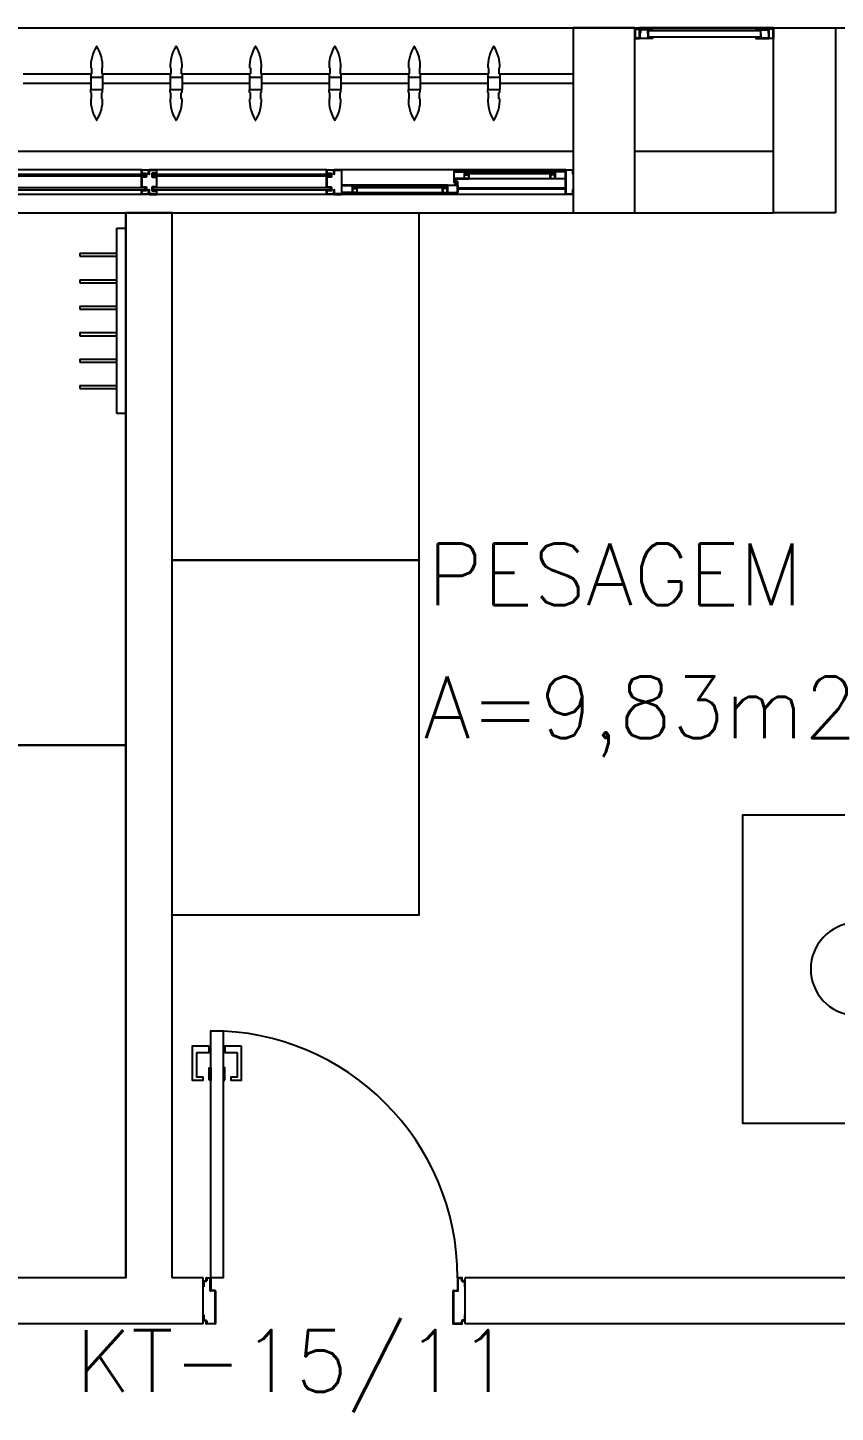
# Model space of a CAD drawing. Header units: millimetres. Extents: x 2128 to 2646, y 1972 to 2207.
# Drawn here: x 2388.043 to 2390.661, y 2139.079 to 2143.565 of the extents above; entities that cross this region are included whole.
import ezdxf

# ---------------------------------------------------------------- set-up
doc = ezdxf.new("R2010")
doc.units = ezdxf.units.MM
doc.linetypes.add('HIDDEN2', pattern=[4.7625, 3.175, -1.5875])
for name, color, linetype in [('A-WC', 2, 'Continuous'), ('AM-PROJEÇÃO', 1, 'HIDDEN2'), ('AM-TEXTO', 2, 'Continuous'), ('AR-ALV', 2, 'Continuous'), ('AR-BANCADAS', 1, 'Continuous'), ('AR-BRISES', 1, 'Continuous'), ('AR-CHUVEIRO', 1, 'Continuous'), ('AR-ESQ', 1, 'Continuous'), ('AR-ESTC', 3, 'Continuous'), ('AR-LAY-OUT-EQUIPAMENTOS', 1, 'Continuous'), ('AR-PEITORIL', 1, 'Continuous'), ('AR-PORTA', 1, 'Continuous'), ('BC- VISTA', 1, 'Continuous'), ('BR-PAINEL', 1, 'Continuous'), ('BR-SUPORTE', 1, 'Continuous'), ('DT-ESQ-BAGUETE-C', 1, 'Continuous'), ('DT-ESQ-BAGUETE-V', 1, 'Continuous'), ('DT-ESQ-CHAPA DOBRADA-V', 1, 'Continuous'), ('DT-ESQ-MARCO-V', 1, 'Continuous'), ('DT-ESQ-PERFIL CADEIRA-C', 2, 'Continuous'), ('DT-ESQ-PERFIL CADEIRA-V', 2, 'Continuous'), ('DT-ESQ-PERFIL U SIMPLES-C', 2, 'Continuous'), ('DT-ESQ-PERFIL U-C', 2, 'Continuous'), ('DT-ESQ-PERFIL U-V', 1, 'Continuous'), ('DT-ESQ-VENEZIANA-C', 1, 'Continuous'), ('DT-ESQ-VENEZIANA-V', 1, 'Continuous'), ('DT-ESQ-VIDRO-C', 2, 'Continuous'), ('DT-ESQ-VIDRO-V', 71, 'Continuous'), ('DT-TXTMOD', 1, 'Continuous'), ('ENDEREÇO', 2, 'Continuous'), ('ibio', 2, 'Continuous'), ('maçaneta', 1, 'Continuous'), ('mov', 1, 'Continuous'), ('PM-PERFIL U-C', 2, 'Continuous'), ('pm1', 2, 'Continuous'), ('TEXTO', 2, 'Continuous'), ('Área', 2, 'Continuous')]:
    doc.layers.add(name, color=color, linetype=linetype)
doc.styles.add('S10', font='simplex.shx', dxfattribs={"height": 0.1})
doc.styles.add('S12', font='simplex.shx', dxfattribs={"width": 1.1, "height": 0.12})
doc.styles.add('UNB-100', font='simplex.shx', dxfattribs={"height": 0.2})
doc.styles.add('UNB1-100', font='simplex.shx', dxfattribs={"height": 0.2})

# ---------------------------------------------------------------- blocks, each defined once
blk = doc.blocks.new('BOX')
at = {"color": 1}
for p, q in [((-0.057, -0.1399), (-0.057, -0.1999)), ((-0.053, -0.1399), (-0.053, -0.1999)), ((-0.03, -0.1649), (-0.053, -0.1649)), ((-0.03, -0.1749), (-0.053, -0.1749)), ((-0.02, -0.7299), (-0.02, -0.1922)), ((0.02, -0.7299), (0.02, -0.1922))]:
    blk.add_line(p, q, dxfattribs=at)
blk.add_circle((0, -0.1699), 0.02, dxfattribs=at)
for centre, radius, start, end in [((0, -0.1699), 0.0699, 286.6348, 253.3652), ((-0.055, -0.1399), 0.002, 0, 180), ((0, -0.1699), 0.03, 311.8103, 228.1897), ((-0.055, -0.1999), 0.002, 180, 0), ((0, -0.3708), 0.1072, 100.7532, 259.2468), ((0, -0.3708), 0.1072, 280.7532, 79.2468), ((0, -0.3708), 0.1032, 100.7532, 259.2468), ((0, -0.3708), 0.1032, 280.7532, 79.2468), ((0, -0.7299), 0.15, 97.6623, 82.3377), ((0, -0.7299), 0.025, 143.1301, 36.8699), ((0, -0.7299), 0.02, 180, 0)]:
    blk.add_arc(centre, radius, start, end, dxfattribs=at)
blk = doc.blocks.new('chuvemerg-p')
at = {"layer": 'A-WC', "xscale": 4.000000000000012, "yscale": 4.000000000000012, "zscale": 4.000000000000012, "rotation": 315.0000000000003}
blk.add_blockref('BOX', (0, 0), dxfattribs=at)
blk = doc.blocks.new('chuveiro-emerg')
at = {"layer": 'AR-LAY-OUT-EQUIPAMENTOS'}
blk.add_lwpolyline([(0, 0.5), (1, 0.5), (1, -0.5), (0, -0.5)], close=True, dxfattribs=at)
at = {"layer": 'AR-LAY-OUT-EQUIPAMENTOS', "xscale": 0.250000000000002, "yscale": 0.250000000000002, "zscale": 0.250000000000002, "rotation": 135}
blk.add_blockref('chuvemerg-p', (-0.1, 0), dxfattribs=at)
blk = doc.blocks.new('EF23-P')
at = {"layer": 'DT-ESQ-BAGUETE-C', "ltscale": 0.1}
for points in [[(0.4225, -0.08), (0.409, -0.08), (0.409, -0.0785), (0.422, -0.0785, 0.414214), (0.4225, -0.078), (0.4225, -0.067, 0.414214), (0.422, -0.0665), (0.409, -0.0665), (0.409, -0.065), (0.4225, -0.065, -0.414214), (0.424, -0.0665), (0.424, -0.0785, -0.414214)], [(0.7015, -0.08), (0.715, -0.08), (0.715, -0.0785), (0.702, -0.0785, -0.414214), (0.7015, -0.078), (0.7015, -0.067, -0.414214), (0.702, -0.0665), (0.715, -0.0665), (0.715, -0.065), (0.7015, -0.065, 0.414214), (0.7, -0.0665), (0.7, -0.0785, 0.414214)], [(0.0735, -0.125), (0.06, -0.125), (0.06, -0.1235), (0.073, -0.1235, 0.414214), (0.0735, -0.123), (0.0735, -0.112, 0.414214), (0.073, -0.1115), (0.06, -0.1115), (0.06, -0.11), (0.0735, -0.11, -0.414214), (0.075, -0.1115), (0.075, -0.1235, -0.414214)], [(0.339, -0.125), (0.3525, -0.125), (0.3525, -0.1235), (0.3395, -0.1235, -0.414214), (0.339, -0.123), (0.339, -0.112, -0.414214), (0.3395, -0.1115), (0.3525, -0.1115), (0.3525, -0.11), (0.339, -0.11, 0.414214), (0.3375, -0.1115), (0.3375, -0.1235, 0.414214)]]:
    blk.add_lwpolyline(points, format="xyb", close=True, dxfattribs=at)
at = {"layer": 'DT-ESQ-BAGUETE-V', "ltscale": 0.1}
for p, q in [((0.4225, -0.065), (0.7015, -0.065)), ((0.0735, -0.11), (0.339, -0.11))]:
    blk.add_line(p, q, dxfattribs=at)
at = {"layer": 'DT-ESQ-CHAPA DOBRADA-V', "ltscale": 0.1}
for p, q in [((0.025, -0.077), (0.374, -0.077)), ((0.025, -0.08), (0.374, -0.08))]:
    blk.add_line(p, q, dxfattribs=at)
at = {"layer": 'DT-ESQ-MARCO-V', "ltscale": 0.1}
for p, q in [((0.7985, -0.06), (1.3515, -0.06)), ((1.3985, -0.06), (1.9515, -0.06)), ((0.7985, -0.14), (1.3515, -0.14)), ((1.3985, -0.14), (1.9515, -0.14))]:
    blk.add_line(p, q, dxfattribs=at)
at = {"layer": 'DT-ESQ-PERFIL CADEIRA-C', "ltscale": 0.1}
for p, q in [((0.376, -0.0885), (0.4225, -0.0885)), ((0.75, -0.0885), (0.7015, -0.0885)), ((0.025, -0.1335), (0.0735, -0.1335)), ((0.3855, -0.1335), (0.339, -0.1335))]:
    blk.add_line(p, q, dxfattribs=at)
for points in [[(0.4225, -0.087, -1), (0.4225, -0.09), (0.376, -0.09, -0.414214), (0.374, -0.088), (0.374, -0.067, -0.414214), (0.376, -0.065), (0.4075, -0.065, -0.414214), (0.409, -0.0665), (0.409, -0.087)], [(0.409, -0.0885, -0.198913), (0.4079, -0.0881, -0.198913), (0.4075, -0.087), (0.4075, -0.067, 0.414214), (0.407, -0.0665), (0.376, -0.0665, 0.414214), (0.3755, -0.067), (0.3755, -0.088, 0.414214), (0.376, -0.0885)], [(0.7015, -0.09), (0.75, -0.09), (0.75, -0.0885), (0.715, -0.0885, 0.198912), (0.7161, -0.0881, 0.198913), (0.7165, -0.087), (0.7165, -0.067, -0.414214), (0.717, -0.0665), (0.75, -0.0665), (0.75, -0.065), (0.7165, -0.065, 0.414214), (0.715, -0.0665), (0.715, -0.0785), (0.715, -0.08), (0.715, -0.087), (0.7015, -0.087, 1)], [(0.0735, -0.135), (0.025, -0.135), (0.025, -0.1335), (0.06, -0.1335, -0.198912), (0.0589, -0.1331, -0.198913), (0.0585, -0.132), (0.0585, -0.112, 0.414214), (0.058, -0.1115), (0.025, -0.1115), (0.025, -0.11), (0.0585, -0.11, -0.414214), (0.06, -0.1115), (0.06, -0.1235), (0.06, -0.125), (0.06, -0.132), (0.0735, -0.132, -1)], [(0.339, -0.132, 1), (0.339, -0.135), (0.3855, -0.135, 0.414214), (0.3875, -0.133), (0.3875, -0.112, 0.414214), (0.3855, -0.11), (0.354, -0.11, 0.414214), (0.3525, -0.1115), (0.3525, -0.132)], [(0.3525, -0.1335, 0.198913), (0.3536, -0.1331, 0.198913), (0.354, -0.132), (0.354, -0.112, -0.414214), (0.3545, -0.1115), (0.3855, -0.1115, -0.414214), (0.386, -0.112), (0.386, -0.133, -0.414214), (0.3855, -0.1335)]]:
    blk.add_lwpolyline(points, format="xyb", close=True, dxfattribs=at)
at = {"layer": 'DT-ESQ-PERFIL CADEIRA-V', "ltscale": 0.1}
for p, q in [((0.4075, -0.09), (0.7015, -0.09)), ((0.0735, -0.135), (0.339, -0.135))]:
    blk.add_line(p, q, dxfattribs=at)
at = {"layer": 'DT-ESQ-PERFIL U SIMPLES-C', "ltscale": 0.1}
for points in [[(0.376, -0.102), (0.384, -0.102), (0.384, -0.1005), (0.376, -0.1005, -0.414214), (0.3755, -0.1), (0.3755, -0.092, -0.414214), (0.376, -0.0915), (0.384, -0.0915), (0.384, -0.09), (0.376, -0.09, 0.414214), (0.374, -0.092), (0.374, -0.1, 0.414214)], [(0.3855, -0.098), (0.3775, -0.098), (0.3775, -0.0995), (0.3855, -0.0995, -0.414214), (0.386, -0.1), (0.386, -0.108, -0.414214), (0.3855, -0.1085), (0.3775, -0.1085), (0.3775, -0.11), (0.3855, -0.11, 0.414214), (0.3875, -0.108), (0.3875, -0.1, 0.414214)]]:
    blk.add_lwpolyline(points, format="xyb", close=True, dxfattribs=at)
at = {"layer": 'DT-ESQ-PERFIL U-C', "ltscale": 0.1}
for points in [[(0, -0.0615, -0.414214), (0.0015, -0.06), (0.0235, -0.06, -0.414214), (0.025, -0.0615), (0.025, -0.1385, -0.414214), (0.0235, -0.14), (0.0015, -0.14, -0.414214), (0, -0.1385), (0, -0.125), (0.0015, -0.125), (0.0015, -0.138, 0.414214), (0.002, -0.1385), (0.023, -0.1385, 0.414214), (0.0235, -0.138), (0.0235, -0.062, 0.414214), (0.023, -0.0615), (0.002, -0.0615, 0.414214), (0.0015, -0.062), (0.0015, -0.075), (0, -0.075)], [(0.775, -0.0615, 0.414214), (0.7735, -0.06), (0.7515, -0.06, 0.414214), (0.75, -0.0615), (0.75, -0.1385, 0.414214), (0.7515, -0.14), (0.7735, -0.14, 0.414214), (0.775, -0.1385), (0.775, -0.125), (0.7735, -0.125), (0.7735, -0.138, -0.414214), (0.773, -0.1385), (0.752, -0.1385, -0.414214), (0.7515, -0.138), (0.7515, -0.062, -0.414214), (0.752, -0.0615), (0.773, -0.0615, -0.414214), (0.7735, -0.062), (0.7735, -0.075), (0.775, -0.075)], [(0.8, -0.1285), (0.8, -0.1385, -0.414214), (0.7985, -0.14), (0.7765, -0.14, -0.414214), (0.775, -0.1385), (0.775, -0.125), (0.7765, -0.125), (0.7765, -0.138, 0.414214), (0.777, -0.1385), (0.798, -0.1385, 0.414214), (0.7985, -0.138), (0.7985, -0.1285), (0.7855, -0.1285, -0.414214), (0.784, -0.127), (0.784, -0.117, -0.414214), (0.7855, -0.1155), (0.7985, -0.1155), (0.7985, -0.0845), (0.7855, -0.0845, -0.414214), (0.784, -0.083), (0.784, -0.073, -0.414214), (0.7855, -0.0715), (0.7985, -0.0715), (0.7985, -0.062, 0.414214), (0.798, -0.0615), (0.777, -0.0615, 0.414214), (0.7765, -0.062), (0.7765, -0.075), (0.775, -0.075), (0.775, -0.0615, -0.414214), (0.7765, -0.06), (0.7985, -0.06, -0.414214), (0.8, -0.0615), (0.8, -0.0715, -0.414214), (0.7985, -0.073), (0.7855, -0.073), (0.7855, -0.083), (0.7985, -0.083), (0.7985, -0.083, -0.414214), (0.8, -0.0845), (0.8, -0.1155, -0.414214), (0.7985, -0.117), (0.7985, -0.117), (0.7855, -0.117), (0.7855, -0.127), (0.7985, -0.127, -0.414214)], [(1.35, -0.1285), (1.35, -0.1385, 0.414214), (1.3515, -0.14), (1.3735, -0.14, 0.414214), (1.375, -0.1385), (1.375, -0.125), (1.3735, -0.125), (1.3735, -0.138, -0.414214), (1.373, -0.1385), (1.352, -0.1385, -0.414214), (1.3515, -0.138), (1.3515, -0.1285), (1.3645, -0.1285, 0.414214), (1.366, -0.127), (1.366, -0.117, 0.414214), (1.3645, -0.1155), (1.3515, -0.1155), (1.3515, -0.0845), (1.3645, -0.0845, 0.414214), (1.366, -0.083), (1.366, -0.073, 0.414214), (1.3645, -0.0715), (1.3515, -0.0715), (1.3515, -0.062, -0.414214), (1.352, -0.0615), (1.373, -0.0615, -0.414214), (1.3735, -0.062), (1.3735, -0.075), (1.375, -0.075), (1.375, -0.0615, 0.414214), (1.3735, -0.06), (1.3515, -0.06, 0.414214), (1.35, -0.0615), (1.35, -0.0715, 0.414214), (1.3515, -0.073), (1.3645, -0.073), (1.3645, -0.083), (1.3515, -0.083), (1.3515, -0.083, 0.414214), (1.35, -0.0845), (1.35, -0.1155, 0.414214), (1.3515, -0.117), (1.3515, -0.117), (1.3645, -0.117), (1.3645, -0.127), (1.3515, -0.127, 0.414214)], [(1.4, -0.1285), (1.4, -0.1385, -0.414214), (1.3985, -0.14), (1.3765, -0.14, -0.414214), (1.375, -0.1385), (1.375, -0.125), (1.3765, -0.125), (1.3765, -0.138, 0.414214), (1.377, -0.1385), (1.398, -0.1385, 0.414214), (1.3985, -0.138), (1.3985, -0.1285), (1.3855, -0.1285, -0.414214), (1.384, -0.127), (1.384, -0.117, -0.414214), (1.3855, -0.1155), (1.3985, -0.1155), (1.3985, -0.0845), (1.3855, -0.0845, -0.414214), (1.384, -0.083), (1.384, -0.073, -0.414214), (1.3855, -0.0715), (1.3985, -0.0715), (1.3985, -0.062, 0.414214), (1.398, -0.0615), (1.377, -0.0615, 0.414214), (1.3765, -0.062), (1.3765, -0.075), (1.375, -0.075), (1.375, -0.0615, -0.414214), (1.3765, -0.06), (1.3985, -0.06, -0.414214), (1.4, -0.0615), (1.4, -0.0715, -0.414214), (1.3985, -0.073), (1.3855, -0.073), (1.3855, -0.083), (1.3985, -0.083), (1.3985, -0.083, -0.414214), (1.4, -0.0845), (1.4, -0.1155, -0.414214), (1.3985, -0.117), (1.3985, -0.117), (1.3855, -0.117), (1.3855, -0.127), (1.3985, -0.127, -0.414214)]]:
    blk.add_lwpolyline(points, format="xyb", close=True, dxfattribs=at)
at = {"layer": 'DT-ESQ-PERFIL U-V', "ltscale": 0.1}
for p, q in [((0.0235, -0.06), (0.7515, -0.06)), ((0.0235, -0.14), (0.7515, -0.14))]:
    blk.add_line(p, q, dxfattribs=at)
at = {"layer": 'DT-ESQ-VIDRO-C', "ltscale": 0.1}
for points in [[(0.7125, -0.085), (0.7125, -0.082), (0.4115, -0.082), (0.4115, -0.085)], [(1.3625, -0.081), (1.3625, -0.075), (0.7875, -0.075), (0.7875, -0.081)], [(1.9625, -0.081), (1.9625, -0.075), (1.3875, -0.075), (1.3875, -0.081)], [(0.063, -0.13), (0.063, -0.127), (0.3495, -0.127), (0.3495, -0.13)]]:
    blk.add_lwpolyline(points, close=True, dxfattribs=at)
at = {"layer": 'DT-ESQ-VIDRO-V', "ltscale": 0.1}
for points in [[(1.3625, -0.119), (1.3625, -0.125), (0.7875, -0.125), (0.7875, -0.119)], [(1.9625, -0.119), (1.9625, -0.125), (1.3875, -0.125), (1.3875, -0.119)]]:
    blk.add_lwpolyline(points, close=True, dxfattribs=at)
at = {"layer": 'DT-TXTMOD', "ltscale": 0.1, "style": 'S10', "flags": 3}
for tag, p in [('M01', (0.025, -0.28)), ('M02', (0.3253, -0.28)), ('M03', (0.627, -0.28)), ('M04', (0.9288, -0.28)), ('M05', (1.2306, -0.28)), ('M06', (1.5323, -0.28)), ('M07', (1.8341, -0.28)), ('M08', (2.1359, -0.28)), ('M09', (2.4376, -0.28)), ('M10', (2.7394, -0.28)), ('M11', (3.0412, -0.28)), ('M12', (3.3429, -0.28)), ('M13', (3.6447, -0.28)), ('M14', (3.9464, -0.28)), ('M15', (4.2482, -0.28)), ('M16', (4.55, -0.28)), ('M17', (4.8517, -0.28))]:
    blk.add_attdef(tag, p, '', height=0.1, dxfattribs=at)
blk = doc.blocks.new('BR-MODULO8')
at = {"layer": 'BR-PAINEL'}
for p, q in [((-1.5642, 0.27), (-1.5617, 0.27)), ((-1.5617, 0.27), (-1.5617, 0.25)), ((-1.5283, 0.27), (-1.5283, 0.25)), ((-1.5258, 0.27), (-1.5283, 0.27)), ((-1.3067, 0.27), (-1.3042, 0.27)), ((-1.3042, 0.27), (-1.3042, 0.25)), ((-1.2708, 0.27), (-1.2708, 0.25)), ((-1.2683, 0.27), (-1.2708, 0.27)), ((-1.0492, 0.27), (-1.0467, 0.27)), ((-1.0467, 0.27), (-1.0467, 0.25)), ((-1.0133, 0.27), (-1.0133, 0.25)), ((-1.0108, 0.27), (-1.0133, 0.27)), ((-0.7917, 0.27), (-0.7892, 0.27)), ((-0.7892, 0.27), (-0.7892, 0.25)), ((-0.7558, 0.27), (-0.7558, 0.25)), ((-0.7533, 0.27), (-0.7558, 0.27)), ((-0.5342, 0.27), (-0.5317, 0.27)), ((-0.5317, 0.27), (-0.5317, 0.25)), ((-0.4958, 0.27), (-0.4983, 0.27)), ((-0.4983, 0.27), (-0.4983, 0.25)), ((-0.2767, 0.27), (-0.2742, 0.27)), ((-0.2742, 0.27), (-0.2742, 0.25)), ((-0.2408, 0.27), (-0.2408, 0.25)), ((-0.2383, 0.27), (-0.2408, 0.27)), ((-1.5642, 0.25), (-1.5642, 0.24)), ((-1.5642, 0.25), (-1.5617, 0.25)), ((-1.5642, 0.24), (-1.5258, 0.24)), ((-1.5642, 0.24), (-1.5642, 0.2)), ((-1.5258, 0.25), (-1.5283, 0.25)), ((-1.5258, 0.25), (-1.5258, 0.24)), ((-1.5258, 0.24), (-1.5258, 0.2)), ((-1.3067, 0.25), (-1.3067, 0.24)), ((-1.3067, 0.25), (-1.3042, 0.25)), ((-1.3067, 0.24), (-1.2683, 0.24)), ((-1.3067, 0.24), (-1.3067, 0.2)), ((-1.2683, 0.25), (-1.2708, 0.25)), ((-1.2683, 0.25), (-1.2683, 0.24)), ((-1.2683, 0.24), (-1.2683, 0.2)), ((-1.0492, 0.25), (-1.0492, 0.24)), ((-1.0492, 0.25), (-1.0467, 0.25)), ((-1.0492, 0.24), (-1.0108, 0.24)), ((-1.0492, 0.24), (-1.0492, 0.2)), ((-1.0108, 0.25), (-1.0133, 0.25)), ((-1.0108, 0.25), (-1.0108, 0.24)), ((-1.0108, 0.24), (-1.0108, 0.2)), ((-0.7917, 0.25), (-0.7917, 0.24)), ((-0.7917, 0.25), (-0.7892, 0.25)), ((-0.7917, 0.24), (-0.7533, 0.24)), ((-0.7917, 0.24), (-0.7917, 0.2)), ((-0.7533, 0.25), (-0.7558, 0.25)), ((-0.7533, 0.25), (-0.7533, 0.24)), ((-0.7533, 0.24), (-0.7533, 0.2)), ((-0.5342, 0.25), (-0.5317, 0.25)), ((-0.5342, 0.25), (-0.5342, 0.24)), ((-0.5342, 0.24), (-0.5342, 0.2)), ((-0.5342, 0.24), (-0.4958, 0.24)), ((-0.4958, 0.25), (-0.4983, 0.25)), ((-0.4958, 0.25), (-0.4958, 0.24)), ((-0.4958, 0.24), (-0.4958, 0.2)), ((-0.2767, 0.25), (-0.2767, 0.24)), ((-0.2767, 0.25), (-0.2742, 0.25)), ((-0.2767, 0.24), (-0.2383, 0.24)), ((-0.2767, 0.24), (-0.2767, 0.2)), ((-0.2383, 0.25), (-0.2408, 0.25)), ((-0.2383, 0.25), (-0.2383, 0.24)), ((-0.2383, 0.24), (-0.2383, 0.2)), ((-1.5642, 0.2), (-1.5258, 0.2)), ((-1.5642, 0.19), (-1.5642, 0.2)), ((-1.5642, 0.19), (-1.5617, 0.19)), ((-1.5617, 0.17), (-1.5617, 0.19)), ((-1.5258, 0.19), (-1.5283, 0.19)), ((-1.5283, 0.17), (-1.5283, 0.19)), ((-1.5258, 0.19), (-1.5258, 0.2)), ((-1.3067, 0.2), (-1.2683, 0.2)), ((-1.3067, 0.19), (-1.3067, 0.2)), ((-1.3067, 0.19), (-1.3042, 0.19)), ((-1.3042, 0.17), (-1.3042, 0.19)), ((-1.2683, 0.19), (-1.2708, 0.19)), ((-1.2708, 0.17), (-1.2708, 0.19)), ((-1.2683, 0.19), (-1.2683, 0.2)), ((-1.0492, 0.2), (-1.0108, 0.2)), ((-1.0492, 0.19), (-1.0492, 0.2)), ((-1.0492, 0.19), (-1.0467, 0.19)), ((-1.0467, 0.17), (-1.0467, 0.19)), ((-1.0108, 0.19), (-1.0133, 0.19)), ((-1.0133, 0.17), (-1.0133, 0.19)), ((-1.0108, 0.19), (-1.0108, 0.2)), ((-0.7917, 0.2), (-0.7533, 0.2)), ((-0.7917, 0.19), (-0.7917, 0.2)), ((-0.7917, 0.19), (-0.7892, 0.19)), ((-0.7892, 0.17), (-0.7892, 0.19)), ((-0.7533, 0.19), (-0.7558, 0.19)), ((-0.7558, 0.17), (-0.7558, 0.19)), ((-0.7533, 0.19), (-0.7533, 0.2)), ((-0.5342, 0.19), (-0.5342, 0.2)), ((-0.5342, 0.2), (-0.4958, 0.2)), ((-0.5342, 0.19), (-0.5317, 0.19)), ((-0.5317, 0.17), (-0.5317, 0.19)), ((-0.4983, 0.17), (-0.4983, 0.19)), ((-0.4958, 0.19), (-0.4983, 0.19)), ((-0.4958, 0.19), (-0.4958, 0.2)), ((-0.2767, 0.2), (-0.2383, 0.2)), ((-0.2767, 0.19), (-0.2767, 0.2)), ((-0.2767, 0.19), (-0.2742, 0.19)), ((-0.2742, 0.17), (-0.2742, 0.19)), ((-0.2383, 0.19), (-0.2408, 0.19)), ((-0.2408, 0.17), (-0.2408, 0.19)), ((-0.2383, 0.19), (-0.2383, 0.2)), ((-1.5642, 0.17), (-1.5617, 0.17)), ((-1.5258, 0.17), (-1.5283, 0.17)), ((-1.3067, 0.17), (-1.3042, 0.17)), ((-1.2683, 0.17), (-1.2708, 0.17)), ((-1.0492, 0.17), (-1.0467, 0.17)), ((-1.0108, 0.17), (-1.0133, 0.17)), ((-0.7917, 0.17), (-0.7892, 0.17)), ((-0.7533, 0.17), (-0.7558, 0.17)), ((-0.5342, 0.17), (-0.5317, 0.17)), ((-0.4958, 0.17), (-0.4983, 0.17)), ((-0.2767, 0.17), (-0.2742, 0.17)), ((-0.2383, 0.17), (-0.2408, 0.17))]:
    blk.add_line(p, q, dxfattribs=at)
for centre, radius, start, end in [((-1.4392, 0.2739), 0.1251, 148.4721, 181.772), ((-1.545, 0.3387), 0.001, 37.1012, 142.8988), ((-1.6508, 0.2739), 0.1251, 358.228, 31.5279), ((-1.1817, 0.2739), 0.1251, 148.4721, 181.772), ((-1.2875, 0.3387), 0.001, 37.1012, 142.8988), ((-1.3933, 0.2739), 0.1251, 358.228, 31.5279), ((-0.9242, 0.2739), 0.1251, 148.4721, 181.772), ((-1.03, 0.3387), 0.001, 37.1012, 142.8988), ((-1.1358, 0.2739), 0.1251, 358.228, 31.5279), ((-0.6667, 0.2739), 0.1251, 148.4721, 181.772), ((-0.7725, 0.3387), 0.001, 37.1012, 142.8988), ((-0.8783, 0.2739), 0.1251, 358.228, 31.5279), ((-0.4092, 0.2739), 0.1251, 148.4721, 181.772), ((-0.515, 0.3387), 0.001, 37.1012, 142.8988), ((-0.6208, 0.2739), 0.1251, 358.228, 31.5279), ((-0.1517, 0.2739), 0.1251, 148.4721, 181.772), ((-0.2575, 0.3387), 0.001, 37.1012, 142.8988), ((-0.3633, 0.2739), 0.1251, 358.228, 31.5279), ((-1.4392, 0.1661), 0.1251, 178.228, 211.5279), ((-1.6508, 0.1661), 0.1251, 328.4721, 1.772), ((-1.1817, 0.1661), 0.1251, 178.228, 211.5279), ((-1.3933, 0.1661), 0.1251, 328.4721, 1.772), ((-0.9242, 0.1661), 0.1251, 178.228, 211.5279), ((-1.1358, 0.1661), 0.1251, 328.4721, 1.772), ((-0.6667, 0.1661), 0.1251, 178.228, 211.5279), ((-0.8783, 0.1661), 0.1251, 328.4721, 1.772), ((-0.4092, 0.1661), 0.1251, 178.228, 211.5279), ((-0.6208, 0.1661), 0.1251, 328.4721, 1.772), ((-0.1517, 0.1661), 0.1251, 178.228, 211.5279), ((-0.3633, 0.1661), 0.1251, 328.4721, 1.772), ((-1.545, 0.1013), 0.001, 217.1012, 322.8988), ((-1.2875, 0.1013), 0.001, 217.1012, 322.8988), ((-1.03, 0.1013), 0.001, 217.1012, 322.8988), ((-0.7725, 0.1013), 0.001, 217.1012, 322.8988), ((-0.515, 0.1013), 0.001, 217.1012, 322.8988), ((-0.2575, 0.1013), 0.001, 217.1012, 322.8988)]:
    blk.add_arc(centre, radius, start, end, dxfattribs=at)
at = {"layer": 'BR-SUPORTE'}
for p, q in [((-1.7833, 0.25), (-1.5617, 0.25)), ((-1.5258, 0.25), (-1.3042, 0.25)), ((-1.2683, 0.25), (-1.0467, 0.25)), ((-1.0108, 0.25), (-0.7892, 0.25)), ((-0.7533, 0.25), (-0.5317, 0.25)), ((-0.4958, 0.25), (-0.2742, 0.25)), ((-0.2383, 0.25), (0, 0.25)), ((-1.7833, 0.22), (-1.5642, 0.22)), ((-1.5258, 0.22), (-1.3067, 0.22)), ((-1.2683, 0.22), (-1.0492, 0.22)), ((-1.0108, 0.22), (-0.7917, 0.22)), ((-0.7533, 0.22), (-0.5342, 0.22)), ((-0.4958, 0.22), (-0.2767, 0.22)), ((-0.2383, 0.22), (0, 0.22))]:
    blk.add_line(p, q, dxfattribs=at)
blk = doc.blocks.new('PM3')
at = {"layer": 'maçaneta'}
for points in [[(0.02, 0.825), (-0.035, 0.825), (-0.035, 0.715), (0, 0.715), (0, 0.725), (-0.02, 0.725), (-0.02, 0.8035, -0.414214), (-0.0185, 0.805), (0.02, 0.805)], [(0.125, 0.825), (0.07, 0.825), (0.07, 0.805), (0.1085, 0.805, -0.414214), (0.11, 0.8035), (0.11, 0.725), (0.09, 0.725), (0.09, 0.715), (0.125, 0.715)]]:
    blk.add_lwpolyline(points, format="xyb", close=True, dxfattribs=at)
for points in [[(0.02, 0.715), (0.02, 0.755), (0.025, 0.755), (0.025, 0.715)], [(0.07, 0.715), (0.07, 0.755), (0.065, 0.755), (0.065, 0.715)]]:
    blk.add_lwpolyline(points, close=True, dxfattribs=at)
at = {"layer": 'mov'}
blk.add_arc((0.025, 0.075), 0.8, 0, 90, dxfattribs=at)
at = {"layer": 'PM-PERFIL U-C'}
for p, q in [((0, 0.045), (0, 0.0635)), ((0.002, 0.045), (0, 0.045)), ((0.0015, 0.065), (0.01, 0.065)), ((0.002, 0.063), (0.002, 0.045)), ((0.0105, 0.063), (0.002, 0.063)), ((0.01, 0.065), (0.01, 0.0735)), ((0.0115, 0.075), (0.0235, 0.075)), ((0.012, 0.073), (0.012, 0.0645)), ((0.023, 0.073), (0.012, 0.073)), ((0.023, 0.0335), (0.023, 0.073)), ((0.025, 0.0735), (0.025, 0.034)), ((0.825, 0.0735), (0.825, 0.034)), ((0.8385, 0.075), (0.8265, 0.075)), ((0.827, 0.073), (0.838, 0.073)), ((0.827, 0.0335), (0.827, 0.073)), ((0.838, 0.073), (0.838, 0.0645)), ((0.8395, 0.063), (0.848, 0.063)), ((0.84, 0.065), (0.84, 0.0735)), ((0.8485, 0.065), (0.84, 0.065)), ((0.848, 0.063), (0.848, 0.045)), ((0.848, 0.045), (0.85, 0.045)), ((0.85, 0.045), (0.85, 0.0635)), ((0.038, 0.032), (0.0245, 0.032)), ((0.0385, 0.034), (0.025, 0.034)), ((0.038, 0.032), (0.038, -0.073)), ((0.04, 0.0325), (0.04, -0.0735)), ((0.81, 0.0325), (0.81, -0.0735)), ((0.8115, 0.034), (0.825, 0.034)), ((0.812, 0.032), (0.8255, 0.032)), ((0.812, 0.032), (0.812, -0.073)), ((0, -0.045), (0.002, -0.045)), ((0, -0.0635), (0, -0.045)), ((0.01, -0.065), (0.0015, -0.065)), ((0.002, -0.045), (0.002, -0.063)), ((0.002, -0.063), (0.0105, -0.063)), ((0.01, -0.0735), (0.01, -0.065)), ((0.0385, -0.075), (0.0115, -0.075)), ((0.012, -0.0645), (0.012, -0.073)), ((0.012, -0.073), (0.038, -0.073)), ((0.8115, -0.075), (0.8385, -0.075)), ((0.838, -0.073), (0.812, -0.073)), ((0.838, -0.0645), (0.838, -0.073)), ((0.848, -0.063), (0.8395, -0.063)), ((0.84, -0.0735), (0.84, -0.065)), ((0.84, -0.065), (0.8485, -0.065)), ((0.85, -0.045), (0.848, -0.045)), ((0.848, -0.045), (0.848, -0.063)), ((0.85, -0.0635), (0.85, -0.045))]:
    blk.add_line(p, q, dxfattribs=at)
for centre, start, end in [((0.0015, 0.0635), 90, 180), ((0.0115, 0.0735), 90, 180), ((0.0105, 0.0645), 270, 0), ((0.0235, 0.0735), 360, 90), ((0.8265, 0.0735), 90, 180), ((0.8395, 0.0645), 180, 270), ((0.8385, 0.0735), 0, 90), ((0.8485, 0.0635), 0, 90), ((0.0245, 0.0335), 180, 270), ((0.0385, 0.0325), 0, 90), ((0.8115, 0.0325), 90, 180), ((0.8255, 0.0335), 270, 0), ((0.0015, -0.0635), 180, 270), ((0.0115, -0.0735), 180, 270), ((0.0105, -0.0645), 0, 90), ((0.0385, -0.0735), 269.9386, 0), ((0.8115, -0.0735), 180, 270.0614), ((0.8395, -0.0645), 90, 180), ((0.8385, -0.0735), 270, 0), ((0.8485, -0.0635), 270, 0)]:
    blk.add_arc(centre, 0.0015, start, end, dxfattribs=at)
at = {"layer": 'pm1'}
blk.add_lwpolyline([(0.065, 0.875), (0.065, 0.075), (0.025, 0.075), (0.025, 0.875)], close=True, dxfattribs=at)
blk = doc.blocks.new('EF01C-P')
at = {"layer": 'DT-ESQ-BAGUETE-C', "ltscale": 0.1}
for points in [[(0.0015, 0.035), (0.015, 0.035), (0.015, 0.0335), (0.0015, 0.0335), (0.0015, 0.005), (0.015, 0.005), (0.015, 0.0035), (0.0015, 0.0035, -0.414214), (0, 0.005), (0, 0.0335, -0.414214)], [(0.4485, 0.035), (0.435, 0.035), (0.435, 0.0335), (0.4485, 0.0335), (0.4485, 0.005), (0.435, 0.005), (0.435, 0.0035), (0.4485, 0.0035, 0.414214), (0.45, 0.005), (0.45, 0.0335, 0.414214)]]:
    blk.add_lwpolyline(points, format="xyb", close=True, dxfattribs=at)
at = {"layer": 'DT-ESQ-PERFIL CADEIRA-C', "ltscale": 0.1}
for points in [[(0.01, 0.0015), (0.01, 0.003), (0.0015, 0.003, 1), (0.0015, 0), (0.015, 0, 0.414214), (0.0165, 0.0015), (0.0165, 0.0335), (0.043, 0.0335)], [(0.043, 0.0065), (0.018, 0.0065), (0.018, 0.0165), (0.0165, 0.0165), (0.0165, 0.0065, 0.414214), (0.018, 0.005), (0.043, 0.005), (0.0565, 0.005, 1), (0.0565, 0.008), (0.043, 0.008), (0.043, 0.02), (0.043, 0.032), (0.0565, 0.032, 1), (0.0565, 0.035), (0.043, 0.035), (0.0165, 0.035, 0.414214), (0.015, 0.0335), (0.015, 0.0015), (0.0015, 0.0015)], [(0.0415, 0.02), (0.0415, 0.032, -0.414214), (0.043, 0.0335), (0.0565, 0.0335)], [(0.0415, 0.02), (0.0415, 0.008, 0.414214), (0.043, 0.0065), (0.0565, 0.0065)], [(0.407, 0.0065), (0.432, 0.0065), (0.432, 0.0165), (0.4335, 0.0165), (0.4335, 0.0065, -0.414214), (0.432, 0.005), (0.407, 0.005), (0.3935, 0.005, -1), (0.3935, 0.008), (0.407, 0.008), (0.407, 0.02), (0.407, 0.032), (0.3935, 0.032, -1), (0.3935, 0.035), (0.407, 0.035), (0.4335, 0.035, -0.414214), (0.435, 0.0335), (0.435, 0.0015), (0.4485, 0.0015)], [(0.4085, 0.02), (0.4085, 0.032, 0.414214), (0.407, 0.0335), (0.3935, 0.0335)], [(0.4085, 0.02), (0.4085, 0.008, -0.414214), (0.407, 0.0065), (0.3935, 0.0065)], [(0.44, 0.0015), (0.44, 0.003), (0.4485, 0.003, -1), (0.4485, 0), (0.435, 0, -0.414214), (0.4335, 0.0015), (0.4335, 0.0335), (0.407, 0.0335)]]:
    blk.add_lwpolyline(points, format="xyb", dxfattribs=at)
at = {"layer": 'DT-ESQ-PERFIL CADEIRA-V', "ltscale": 0.1}
blk.add_line((0.015, 0), (0.435, 0), dxfattribs=at)
at = {"layer": 'DT-ESQ-VENEZIANA-C', "ltscale": 0.1}
for p, q in [((0.043, 0.0105), (0.407, 0.0105)), ((0.043, 0.009), (0.407, 0.009))]:
    blk.add_line(p, q, dxfattribs=at)
at = {"layer": 'DT-ESQ-VENEZIANA-V', "ltscale": 0.1}
blk.add_line((0.043, 0.031), (0.407, 0.031), dxfattribs=at)
at = {"layer": 'DT-TXTMOD', "ltscale": 0.1, "style": 'S10', "flags": 3}
blk.add_attdef('EF01C', (0.0208, -0.14), '', height=0.1, dxfattribs=at)
blk = doc.blocks.new('BCP15')
at = {"layer": 'BC- VISTA'}
blk.add_lwpolyline([(0.8, 0), (0.8, -1.725), (0, -1.725), (0, 0)], close=True, dxfattribs=at)
blk = doc.blocks.new('EC1')
at = {"layer": 'AM-PROJEÇÃO'}
for p, q in [((0.0807, 0.15), (0.0807, 0.03)), ((0.0907, 0.15), (0.0807, 0.15)), ((0.0907, 0.15), (0.0907, 0.03)), ((0.1664, 0.15), (0.1664, 0.03)), ((0.1764, 0.15), (0.1664, 0.15)), ((0.1764, 0.15), (0.1764, 0.03)), ((0.2521, 0.15), (0.2521, 0.03)), ((0.2621, 0.15), (0.2521, 0.15)), ((0.2621, 0.15), (0.2621, 0.03)), ((0.3379, 0.15), (0.3379, 0.03)), ((0.3479, 0.15), (0.3379, 0.15)), ((0.3479, 0.15), (0.3479, 0.03)), ((0.4236, 0.15), (0.4236, 0.03)), ((0.4336, 0.15), (0.4236, 0.15)), ((0.4336, 0.15), (0.4336, 0.03)), ((0.5093, 0.15), (0.5093, 0.03)), ((0.5193, 0.15), (0.5093, 0.15)), ((0.5193, 0.15), (0.5193, 0.03))]:
    blk.add_line(p, q, dxfattribs=at)
blk.add_lwpolyline([(0, 0.03), (0.6, 0.03), (0.6, 0), (0, 0)], close=True, dxfattribs=at)
at = {"layer": 'AM-TEXTO', "style": 'S12'}
for tag, p, flags in [('ESCORREDOR', (0.1169, 0.0453), 2), ('ACABAMENTO', (0.7169, 0.0453), 3), ('FECHADURA', (0.9169, 0.0453), 1), ('SUSPENSO', (0.5169, 0.0453), 3), ('PUXADOR', (1.1169, 0.0453), 1), ('TAMANHO', (0.3169, 0.0453), 3)]:
    blk.add_attdef(tag, p, '', height=0.12, rotation=90, dxfattribs=dict(at, flags=flags))
blk = doc.blocks.new('BCP09')
at = {"layer": 'BC- VISTA'}
blk.add_lwpolyline([(0.8, 0), (0.8, -1.125), (0, -1.125), (0, 0)], close=True, dxfattribs=at)
blk = doc.blocks.new('BCP10')
at = {"layer": 'BC- VISTA'}
blk.add_lwpolyline([(0.8, 0), (0.8, -1.15), (0, -1.15), (0, 0)], close=True, dxfattribs=at)

msp = doc.modelspace()

# ---------------------------------------------------------------- linework, layer by layer
at = {"layer": 'AR-ALV'}
for p, q in [((2390.0115, 2143.1651), (2390.4615, 2143.1651)), ((2388.3615, 2139.5151), (2388.3615, 2142.9651)), ((2388.5115, 2142.9651), (2388.3615, 2142.9651)), ((2388.5115, 2139.5151), (2388.5115, 2142.9651)), ((2390.0115, 2142.9651), (2390.4615, 2142.9651)), ((2388.6115, 2139.5151), (2388.5115, 2139.5151)), ((2388.6115, 2139.3651), (2388.6115, 2139.5151)), ((2389.4615, 2139.3651), (2389.4615, 2139.5151)), ((2391.3615, 2139.5151), (2389.4615, 2139.5151)), ((2388.6115, 2139.3651), (2387.8365, 2139.3651)), ((2393.0115, 2139.3651), (2389.4615, 2139.3651))]:
    msp.add_line(p, q, dxfattribs=at)
at = {"layer": 'AR-ESTC'}
for p, q in [((2390.0115, 2143.5651), (2389.8115, 2143.5651)), ((2389.8115, 2143.5651), (2389.8115, 2142.9651)), ((2390.0115, 2142.9651), (2390.0115, 2143.5651)), ((2390.4615, 2143.5651), (2390.6615, 2143.5651)), ((2390.4615, 2142.9651), (2390.4615, 2143.5651)), ((2390.6615, 2143.5651), (2390.6615, 2142.9651)), ((2389.8115, 2142.9651), (2390.0115, 2142.9651)), ((2390.6615, 2142.9651), (2390.4615, 2142.9651))]:
    msp.add_line(p, q, dxfattribs=at)
at = {"layer": 'AR-PEITORIL'}
for p, q in [((2384.6615, 2143.1651), (2389.8115, 2143.1651)), ((2384.6615, 2142.9651), (2389.8115, 2142.9651))]:
    msp.add_line(p, q, dxfattribs=at)
at = {"layer": 'ibio'}
msp.add_line((2371.8115, 2143.5651), (2438.6615, 2143.5651), dxfattribs=at)

# ---------------------------------------------------------------- block references
at = {"layer": 'AR-BANCADAS'}
for name, p in [('BCP15', (2387.5615, 2142.9651)), ('BCP09', (2388.5115, 2142.9651)), ('BCP10', (2388.5115, 2141.8401)), ('BCP15', (2387.5615, 2141.2401))]:
    msp.add_blockref(name, p, dxfattribs=at)
at = {"layer": 'AR-BANCADAS', "rotation": 90}
msp.add_blockref('EC1', (2388.3615, 2142.3151), dxfattribs=at)
at = {"layer": 'AR-BRISES'}
msp.add_blockref('BR-MODULO8', (2389.8115, 2143.1651), dxfattribs=at)
at = {"layer": 'AR-CHUVEIRO', "rotation": 180}
msp.add_blockref('chuveiro-emerg', (2391.3615, 2140.5151), dxfattribs=at)
at = {"layer": 'AR-ESQ', "rotation": 180}
for name, p in [('EF01C-P', (2390.4615, 2143.5651)), ('EF23-P', (2389.8115, 2142.9651))]:
    msp.add_blockref(name, p, dxfattribs=at)
at = {"layer": 'AR-PORTA'}
msp.add_blockref('PM3', (2388.6115, 2139.4401), dxfattribs=at)

# ---------------------------------------------------------------- texts
at = {"layer": 'ENDEREÇO', "style": 'UNB1-100'}
msp.add_text('KT-15/11', height=0.2, dxfattribs=at).set_placement((2388.1983, 2139.1456))
at = {"layer": 'TEXTO', "style": 'UNB-100'}
msp.add_text('PESAGEM', height=0.2, dxfattribs=at).set_placement((2389.3386, 2141.6944))
at = {"layer": 'Área', "style": 'UNB-100'}
msp.add_text('A=9,83m2', height=0.2, dxfattribs=at).set_placement((2389.3258, 2141.2633))

doc.saveas('drawing.dxf')
